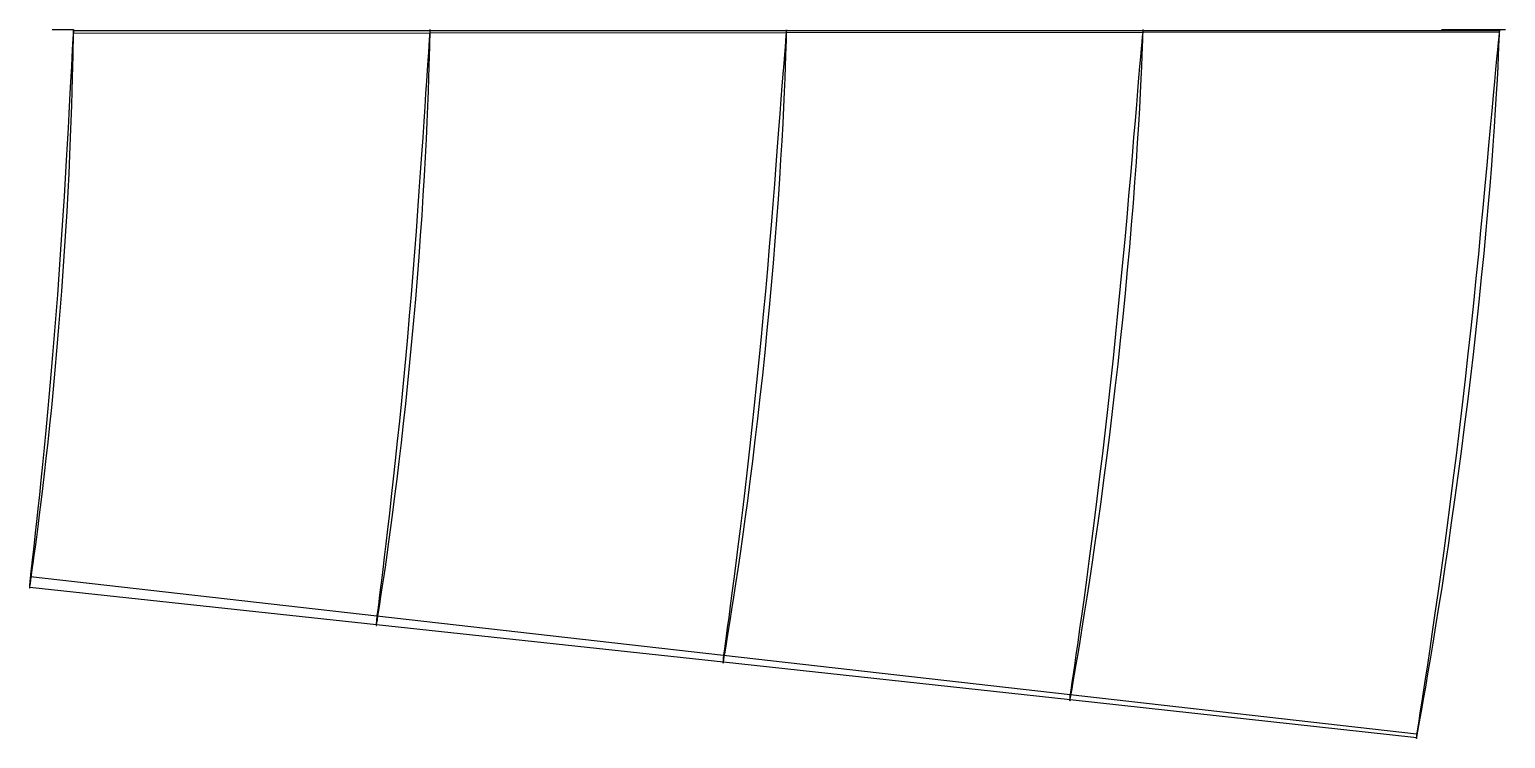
# Model space of a CAD drawing. Extents: x 318.9 to 388, y -33.1 to 0.
import ezdxf

# ---------------------------------------------------------------- set-up
doc = ezdxf.new("R2010")
doc.units = 0

msp = doc.modelspace()

# ---------------------------------------------------------------- linework, layer by layer
at = {"layer": '1', "color": 7}
for points in [[(321, 0, -67), (321, 0, 0), (320.983333, 0, 0.45), (320.966667, 0, 0.9), (320.95, 0, 1.35), (320.933333, 0, 1.8), (320.916667, 0, 2.25), (320.9, 0, 2.7), (320.883333, 0, 3.15), (320.866667, 0, 3.6), (320.85, 0, 4.05), (320.833333, 0, 4.5), (320.816667, 0, 4.95), (320.8, 0, 5.4), (320.783333, 0, 5.85), (320.766667, 0, 6.3), (320.75, 0, 6.75), (320.733333, 0, 7.2), (320.716667, 0, 7.65), (320.7, 0, 8.1), (320.683333, 0, 8.55), (320.666667, 0, 9), (320.65, 0, 9.45), (320.633333, 0, 9.9), (320.616667, 0, 10.35), (320.6, 0, 10.8), (320.583333, 0, 11.25), (320.566667, 0, 11.7), (320.55, 0, 12.15), (320.533333, 0, 12.6), (320.516667, 0, 13.05), (320.5, 0, 13.5), (320.483333, 0, 13.95), (320.466667, 0, 14.4), (320.45, 0, 14.85), (320.433333, 0, 15.3), (320.416667, 0, 15.75), (320.4, 0, 16.2), (320.383333, 0, 16.65), (320.366667, 0, 17.1), (320.35, 0, 17.55), (320.333333, 0, 18), (320.316667, 0, 18.45), (320.3, 0, 18.9), (320.283333, 0, 19.35), (320.266667, 0, 19.8), (320.25, 0, 20.25), (320.233333, 0, 20.7), (320.216667, 0, 21.15), (320.2, 0, 21.6), (320.183333, 0, 22.05), (320.166667, 0, 22.5), (320.15, 0, 22.95), (320.133333, 0, 23.4), (320.116667, 0, 23.85), (320.1, 0, 24.3), (320.083333, 0, 24.75), (320.066667, 0, 25.2), (320.05, 0, 25.65), (320.033333, 0, 26.1), (320.016667, 0, 26.55), (320, 0, 27), (320, 0, 92)], [(388, 0, -67), (388, 0, 0), (387.723042, 0, 2.492626), (387.681919, 0, 2.86273), (387.640796, 0, 3.232834), (387.599673, 0, 3.602939), (387.558551, 0, 3.973043), (387.517428, 0, 4.343147), (387.476305, 0, 4.713251), (387.435183, 0, 5.083355), (387.39406, 0, 5.453459), (387.352937, 0, 5.823563), (387.311815, 0, 6.193667), (387.270692, 0, 6.563772), (387.229569, 0, 6.933876), (387.188447, 0, 7.30398), (387.147324, 0, 7.674084), (387.106201, 0, 8.044188), (387.065079, 0, 8.414292), (387.023956, 0, 8.784396), (386.982833, 0, 9.154501), (386.941711, 0, 9.524605), (386.900588, 0, 9.894709), (386.859465, 0, 10.264813), (386.818343, 0, 10.634917), (386.77722, 0, 11.005021), (386.736097, 0, 11.375125), (386.694974, 0, 11.74523), (386.653852, 0, 12.115334), (386.612729, 0, 12.485438), (386.571606, 0, 12.855542), (386.530484, 0, 13.225646), (386.489361, 0, 13.59575), (386.448238, 0, 13.965854), (386.407116, 0, 14.335958), (386.365993, 0, 14.706063), (386.32487, 0, 15.076167), (386.283748, 0, 15.446271), (386.242625, 0, 15.816375), (386.201502, 0, 16.186479), (386.16038, 0, 16.556583), (386.119257, 0, 16.926687), (386.078134, 0, 17.296792), (386.037012, 0, 17.666896), (385.995889, 0, 18.037), (385.954766, 0, 18.407104), (385.913644, 0, 18.777208), (385.872521, 0, 19.147312), (385.831398, 0, 19.517416), (385.790276, 0, 19.88752), (385.749153, 0, 20.257625), (385.70803, 0, 20.627729), (385.666907, 0, 20.997833), (385.625785, 0, 21.367937), (385.584662, 0, 21.738041), (385.543539, 0, 22.108145), (385.502417, 0, 22.478249), (385.461294, 0, 22.848354), (385.420171, 0, 23.218458), (385.379049, 0, 23.588562), (385.337926, 0, 23.958666), (385.296803, 0, 24.32877), (385.255681, 0, 24.698874), (385, 0, 27), (385, 0, 92)], [(320.994191, -0.021999, 0.156826), (337.673399, -0.029101, 0.762093), (354.35302, -0.033844, 1.366932), (371.033128, -0.036142, 1.971433), (387.713809, -0.035877, 2.575704)], [(321.000166, -0.158419, -0.005546), (337.681103, -0.142001, 0.616128), (354.362053, -0.125339, 1.238443), (371.04299, -0.108277, 1.86139), (387.723886, -0.090641, 2.484931)], [(318.951092, -26.07804, 26.583914), (335.180739, -27.819232, 26.060322), (351.407751, -29.569862, 25.539758), (367.631886, -31.329829, 25.021398), (383.852885, -33.098861, 24.504607)], [(318.977488, -25.573927, 26.972004), (335.195095, -27.410632, 26.423544), (351.411517, -29.248258, 25.867119), (367.627174, -31.086532, 25.303019), (383.84249, -32.925388, 24.731596)]]:
    msp.add_polyline3d(points, dxfattribs=at)
at = {"layer": '1', "color": 4}
for points in [[(321.000166, -0.158419, -0.005546), (321.000495, -0.135587, -0.014127), (321.000739, -0.113462, -0.020493), (321.000897, -0.092325, -0.024564), (321.000965, -0.072445, -0.026289), (321.000945, -0.054075, -0.025645), (321.000836, -0.037447, -0.022641), (321.000641, -0.022772, -0.017316), (321.00036, -0.010237, -0.009737), (321, 0, 0), (320.999564, 0.00781, 0.01177), (320.999058, 0.013095, 0.025425), (320.998489, 0.015789, 0.040791), (320.997864, 0.015859, 0.057673), (320.99719, 0.013304, 0.075858), (320.996477, 0.008159, 0.095114), (320.995733, 0.000489, 0.115198), (320.994968, -0.009606, 0.135856), (320.994191, -0.021999, 0.156826)], [(337.681103, -0.142001, 0.616128), (337.681507, -0.121293, 0.60865), (337.681804, -0.101225, 0.603161), (337.681991, -0.082077, 0.599737), (337.682064, -0.064112, 0.598425), (337.682024, -0.04758, 0.599244), (337.68187, -0.032711, 0.602181), (337.681605, -0.019709, 0.607197), (337.681234, -0.008755, 0.614221), (337.68076, 0, 0.623157), (337.680192, 0.006435, 0.633879), (337.679537, 0.010463, 0.646241), (337.678805, 0.012027, 0.660071), (337.678004, 0.011107, 0.675177), (337.677148, 0.007716, 0.691351), (337.676246, 0.001903, 0.708368), (337.675312, -0.006251, 0.725994), (337.674359, -0.016634, 0.743985), (337.673399, -0.029101, 0.762093)], [(354.362053, -0.125339, 1.238443), (354.362512, -0.106868, 1.232021), (354.362845, -0.088958, 1.227357), (354.363049, -0.07188, 1.224521), (354.36312, -0.055892, 1.223555), (354.363057, -0.041237, 1.224476), (354.362862, -0.028135, 1.227268), (354.362537, -0.016786, 1.231889), (354.362087, -0.00736, 1.23827), (354.361521, 0, 1.246313), (354.360845, 0.005183, 1.255898), (354.360071, 0.008112, 1.266879), (354.359211, 0.008742, 1.27909), (354.358277, 0.007065, 1.292347), (354.357283, 0.003106, 1.30645), (354.356245, -0.003074, 1.321185), (354.355177, -0.011382, 1.33633), (354.354097, -0.02169, 1.351656), (354.35302, -0.033844, 1.366932)], [(371.04299, -0.108277, 1.86139), (371.04348, -0.092176, 1.855983), (371.043833, -0.076546, 1.852095), (371.044042, -0.061644, 1.849791), (371.044106, -0.047717, 1.849108), (371.044022, -0.034995, 1.850057), (371.043792, -0.023689, 1.852623), (371.043421, -0.013986, 1.856764), (371.042915, -0.006046, 1.862411), (371.042281, 0, 1.86947), (371.041531, 0.004052, 1.877824), (371.040678, 0.006044, 1.887337), (371.039734, 0.005942, 1.89785), (371.038716, 0.003749, 1.90919), (371.037641, -0.000498, 1.921169), (371.036526, -0.00673, 1.93359), (371.03539, -0.014842, 1.946247), (371.034251, -0.0247, 1.958931), (371.033128, -0.036142, 1.971433)], [(387.723886, -0.090641, 2.484931), (387.72438, -0.077066, 2.480511), (387.724732, -0.063861, 2.477361), (387.724937, -0.051266, 2.47554), (387.724989, -0.039508, 2.47508), (387.724889, -0.028801, 2.475989), (387.724638, -0.019339, 2.478251), (387.724242, -0.011292, 2.481824), (387.723706, -0.004807, 2.486645), (387.723042, 0, 2.492626), (387.72226, 0.003041, 2.499659), (387.721376, 0.004262, 2.507616), (387.720405, 0.003641, 2.516353), (387.719365, 0.001188, 2.525713), (387.718275, -0.00305, 2.535526), (387.717154, -0.008998, 2.545615), (387.716022, -0.016547, 2.555797), (387.714901, -0.025561, 2.565887), (387.713809, -0.035877, 2.575704)]]:
    msp.add_polyline3d(points, dxfattribs=at)
at = {"layer": '1', "color": 1}
for points in [[(318.951092, -26.07804, 26.583914), (318.961041, -26.009692, 26.466348), (318.977969, -25.893016, 26.266258), (319.001765, -25.728161, 25.98485), (319.032269, -25.515358, 25.623859), (319.069272, -25.255021, 25.185431), (319.112537, -24.947283, 24.672484), (319.161929, -24.589239, 24.090932), (319.217066, -24.182028, 23.444077), (319.277405, -23.729691, 22.733391), (319.342653, -23.229903, 21.966026), (319.412458, -22.680429, 21.149709), (319.48602, -22.089242, 20.284197), (319.563055, -21.450536, 19.381272), (319.642825, -20.769603, 18.443887), (319.72466, -20.049913, 17.476891), (319.808098, -19.287467, 16.492176), (319.892201, -18.49462, 15.487478), (319.976605, -17.662075, 14.480356), (320.060346, -16.806315, 13.46516), (320.14299, -15.91986, 12.458566), (320.223744, -15.017226, 11.456787), (320.302133, -14.094283, 10.473863), (320.377546, -13.163376, 9.507941), (320.449537, -12.224686, 8.56901), (320.517675, -11.284832, 7.660635), (320.581616, -10.350314, 6.78625), (320.640998, -9.417306, 5.959916), (320.695667, -8.501446, 5.175058), (320.745295, -7.595102, 4.449422), (320.789953, -6.715723, 3.773473), (320.829518, -5.862336, 3.157022), (320.864038, -5.040822, 2.60195), (320.893833, -4.26397, 2.101661), (320.919011, -3.533238, 1.661557), (320.939926, -2.856876, 1.278679), (320.957038, -2.244036, 0.94818), (320.970589, -1.69644, 0.673053), (320.980953, -1.219144, 0.451748), (320.988703, -0.821706, 0.276628), (320.994299, -0.510532, 0.14297), (320.998051, -0.288832, 0.049125), (321.000166, -0.158419, -0.005546)], [(335.180739, -27.819232, 26.060322), (335.193251, -27.740092, 25.948333), (335.214537, -27.605021, 25.757655), (335.244435, -27.414374, 25.489509), (335.282721, -27.16862, 25.14557), (335.329105, -26.868451, 24.727925), (335.383243, -26.514495, 24.239313), (335.4448, -26.105151, 23.685117), (335.513302, -25.641379, 23.069034), (335.588138, -25.127386, 22.392298), (335.668789, -24.562447, 21.661287), (335.754693, -23.944942, 20.883846), (335.845053, -23.282262, 20.059835), (335.939254, -22.571469, 19.199458), (336.036513, -21.816528, 18.306827), (336.136033, -21.022365, 17.385496), (336.237085, -20.18605, 16.447273), (336.338813, -19.31925, 15.489706), (336.440473, -18.415053, 14.529512), (336.541274, -17.488465, 13.561233), (336.640455, -16.534074, 12.600774), (336.737357, -15.565403, 11.644311), (336.831258, -14.579659, 10.705463), (336.92165, -13.588833, 9.781934), (337.007929, -12.593318, 8.884025), (337.089682, -11.601061, 8.013618), (337.166524, -10.61717, 7.175559), (337.237942, -9.640829, 6.381382), (337.303917, -8.684962, 5.626463), (337.363878, -7.744156, 4.927277), (337.418101, -6.834078, 4.275024), (337.466302, -5.953793, 3.680098), (337.508574, -5.10996, 3.143308), (337.545326, -4.313506, 2.659483), (337.57661, -3.566572, 2.233533), (337.602838, -2.876929, 1.862702), (337.624542, -2.253077, 1.542465), (337.641929, -1.697059, 1.275661), (337.655392, -1.213724, 1.060854), (337.665613, -0.81192, 0.890673), (337.673109, -0.497555, 0.76067), (337.678203, -0.27366, 0.669343), (337.681103, -0.142001, 0.616128)], [(351.407751, -29.569862, 25.539758), (351.422776, -29.480248, 25.433758), (351.448328, -29.327384, 25.253279), (351.484197, -29.111791, 24.999477), (351.530097, -28.834145, 24.67397), (351.585659, -28.495389, 24.278765), (351.650439, -28.096628, 23.816351), (351.723925, -27.637423, 23.291495), (351.805524, -27.118756, 22.708148), (351.894567, -26.544874, 22.067445), (351.990341, -25.916433, 21.374897), (352.092065, -25.232621, 20.638225), (352.198929, -24.500215, 19.857585), (352.310059, -23.718786, 19.041414), (352.424559, -22.891332, 18.194998), (352.541561, -22.023909, 17.320665), (352.660063, -21.114899, 16.429751), (352.779283, -20.174945, 15.520186), (352.898128, -19.199688, 14.607284), (353.015954, -18.202591, 13.686195), (353.131699, -17.180417, 12.771631), (353.24482, -16.145489, 11.86022), (353.354358, -15.096543, 10.964788), (353.459908, -14.045099, 10.082851), (353.560681, -12.99188, 9.224956), (353.656337, -11.945888, 8.391415), (353.746382, -10.911203, 7.588431), (353.830239, -9.889704, 6.82487), (353.907942, -8.892013, 6.098163), (353.9787, -7.914691, 5.423496), (354.042957, -6.971676, 4.793117), (354.100245, -6.062334, 4.217755), (354.150733, -5.193975, 3.697183), (354.194852, -4.375708, 3.228), (354.232623, -3.610435, 2.814431), (354.264504, -2.905443, 2.454033), (354.291101, -2.268698, 2.142576), (354.312585, -1.702551, 1.882725), (354.329366, -1.211626, 1.673234), (354.342239, -0.80414, 1.507001), (354.351776, -0.485544, 1.379884), (354.35831, -0.258708, 1.290532), (354.362053, -0.125339, 1.238443)], [(367.631886, -31.329829, 25.021398), (367.649344, -31.230111, 24.921768), (367.679022, -31.060095, 24.752171), (367.720668, -30.820432, 24.513676), (367.773935, -30.512033, 24.207777), (367.838376, -30.136098, 23.836355), (367.913456, -29.694057, 23.401745), (367.998521, -29.186521, 22.90797), (368.09284, -28.614718, 22.359034), (368.195682, -27.982804, 21.756139), (368.306183, -27.292565, 21.10395), (368.423343, -26.54421, 20.40969), (368.546317, -25.743885, 19.674027), (368.674049, -24.893213, 18.903654), (368.805468, -23.994741, 18.104726), (368.939674, -23.0552, 17.278686), (369.075413, -22.074387, 16.436093), (369.211937, -21.061977, 15.575462), (369.347887, -20.016346, 14.710018), (369.482683, -18.948933, 13.836536), (369.615027, -17.858932, 12.967839), (369.744442, -16.757385, 12.101449), (369.86977, -15.644724, 11.248957), (369.990676, -14.531636, 10.408332), (370.106198, -13.419777, 9.589623), (370.21609, -12.318564, 8.792238), (370.319704, -11.231648, 8.023274), (370.416497, -10.163222, 7.288931), (370.506425, -9.121648, 6.589232), (370.58856, -8.105748, 5.937362), (370.663445, -7.127697, 5.327064), (370.730381, -6.187105, 4.769545), (370.789669, -5.291937, 4.26341), (370.841683, -4.449708, 3.807153), (370.886437, -3.664018, 3.404277), (370.924429, -2.941768, 3.052639), (370.956316, -2.290308, 2.748541), (370.982248, -1.712362, 2.494344), (371.002652, -1.212399, 2.288953), (371.018431, -0.797998, 2.12565), (371.030208, -0.474199, 2.000621), (371.038324, -0.243729, 1.912675), (371.04299, -0.108277, 1.86139)], [(383.852885, -33.098861, 24.504607), (383.872666, -32.989444, 24.411687), (383.906286, -32.80295, 24.253517), (383.953453, -32.540162, 24.031078), (384.013762, -32.20218, 23.745752), (384.086695, -31.790437, 23.399288), (384.17163, -31.30668, 22.993817), (384.267805, -30.752368, 22.532637), (384.374357, -30.12919, 22.019516), (384.490477, -29.441103, 21.455927), (384.615178, -28.690772, 20.845774), (384.747286, -27.879604, 20.195363), (384.885869, -27.013138, 19.506054), (385.02976, -26.094535, 18.783033), (385.177691, -25.126511, 18.032703), (385.328728, -24.11596, 17.256198), (385.481429, -23.064352, 16.462689), (385.635, -21.980177, 15.651914), (385.78793, -20.864491, 14.834491), (385.939595, -19.726888, 14.009172), (386.088563, -18.568986, 13.186403), (386.234331, -17.400403, 12.365204), (386.375617, -16.223438, 11.555388), (386.512093, -15.047807, 10.755858), (386.642659, -13.87631, 9.975741), (386.767146, -12.718327, 9.214183), (386.884762, -11.577775, 8.478364), (386.995048, -10.46041, 7.772457), (387.097811, -9.373124, 7.098531), (387.192025, -8.316557, 6.46802), (387.278237, -7.301206, 5.876508), (387.355533, -6.327309, 5.335136), (387.424352, -5.403149, 4.841751), (387.484929, -4.534872, 4.396818), (387.537301, -3.726769, 4.003017), (387.581988, -2.985347, 3.658632), (387.619688, -2.317461, 3.360457), (387.650538, -1.726165, 3.110571), (387.674974, -1.215773, 2.908074), (387.694004, -0.793295, 2.74666), (387.70829, -0.463377, 2.622901), (387.71818, -0.228621, 2.535777), (387.723886, -0.090641, 2.484931)]]:
    msp.add_polyline3d(points, dxfattribs=at)
at = {"layer": '1', "color": 3}
for points in [[(320.994191, -0.021999, 0.156826), (320.989775, -0.098236, 0.275657), (320.982227, -0.228238, 0.477674), (320.971542, -0.411575, 0.761234), (320.957743, -0.648299, 1.12326), (320.940948, -0.940763, 1.557179), (320.921353, -1.293623, 2.053069), (320.898922, -1.70623, 2.606632), (320.873464, -2.173831, 3.217658), (320.845037, -2.698385, 3.877638), (320.81362, -3.280292, 4.579465), (320.778958, -3.912572, 5.323909), (320.741131, -4.599047, 6.099242), (320.699989, -5.336187, 6.901713), (320.65525, -6.113225, 7.735002), (320.607063, -6.937526, 8.582933), (320.555105, -7.791158, 9.456117), (320.499525, -8.679325, 10.340358), (320.440242, -9.587713, 11.241618), (320.377401, -10.512366, 12.15479), (320.311193, -11.449551, 13.074468), (320.24187, -12.389276, 14.001287), (320.169734, -13.333967, 14.923688), (320.095203, -14.269882, 15.845709), (320.018622, -15.202306, 16.753313), (319.940609, -16.114941, 17.652743), (319.8615, -17.015929, 18.527792), (319.782096, -17.88812, 19.385414), (319.702811, -18.736551, 20.212768), (319.624443, -19.550447, 21.011272), (319.547631, -20.327056, 21.775484), (319.472937, -21.066007, 22.498332), (319.401288, -21.756378, 23.181926), (319.333114, -22.401572, 23.816773), (319.269183, -22.995298, 24.401867), (319.210253, -23.531682, 24.936205), (319.156767, -24.011689, 25.413767), (319.109225, -24.43383, 25.831084), (319.068258, -24.793, 26.188082), (319.034297, -25.087525, 26.482532), (319.00768, -25.31638, 26.712323), (318.988681, -25.478704, 26.875858), (318.977488, -25.573927, 26.972004)], [(337.673399, -0.029101, 0.762093), (337.667356, -0.113752, 0.875821), (337.657033, -0.258107, 1.069189), (337.642437, -0.461647, 1.340615), (337.623617, -0.724223, 1.687178), (337.600761, -1.047665, 2.102598), (337.574189, -1.435881, 2.57724), (337.543901, -1.887967, 3.106957), (337.509689, -2.399426, 3.69143), (337.471704, -2.971488, 4.322532), (337.429998, -3.603977, 4.993438), (337.384295, -4.290475, 5.704521), (337.334775, -5.032799, 6.445605), (337.281367, -5.828018, 7.212013), (337.223676, -6.665198, 8.008181), (337.162076, -7.549678, 8.818876), (337.096088, -8.465457, 9.653679), (337.026029, -9.414698, 10.500612), (336.951774, -10.385724, 11.363424), (336.873507, -11.372758, 12.238753), (336.791546, -12.372919, 13.11989), (336.706108, -13.375898, 14.008183), (336.617717, -14.383181, 14.892069), (336.526712, -15.381729, 15.775625), (336.433712, -16.375142, 16.645266), (336.339217, -17.348457, 17.506964), (336.243903, -18.307552, 18.345225), (336.148429, -19.236847, 19.16669), (336.053496, -20.139835, 19.958862), (335.959879, -21.005931, 20.723603), (335.868336, -21.832944, 21.454698), (335.779619, -22.61828, 22.146744), (335.694591, -23.352983, 22.800764), (335.613921, -24.038996, 23.407835), (335.538415, -24.669787, 23.967511), (335.468842, -25.240268, 24.478423), (335.405797, -25.750804, 24.934686), (335.349889, -26.199021, 25.333564), (335.301738, -26.58049, 25.674741), (335.261829, -26.893478, 25.956065), (335.230557, -27.136773, 26.175572), (335.208237, -27.309395, 26.331766), (335.195095, -27.410632, 26.423544)], [(354.35302, -0.033844, 1.366932), (354.345356, -0.126928, 1.475386), (354.332271, -0.285635, 1.659775), (354.313782, -0.509377, 1.918593), (354.289962, -0.797806, 2.249081), (354.261068, -1.152246, 2.645276), (354.227547, -1.575911, 3.097827), (354.189434, -2.067592, 3.602807), (354.146508, -2.623006, 4.159762), (354.099014, -3.242731, 4.760909), (354.047075, -3.925973, 5.399807), (353.990414, -4.666912, 6.07623), (353.929257, -5.465359, 6.781882), (353.863649, -6.318816, 7.511183), (353.793067, -7.216401, 8.269066), (353.71808, -8.161434, 9.041538), (353.638079, -9.139567, 9.837114), (353.553481, -10.150294, 10.646127), (353.464204, -11.184223, 11.469946), (353.370411, -12.234097, 12.306893), (353.272605, -13.29759, 13.149043), (353.170946, -14.364174, 13.998386), (353.066184, -15.434269, 14.843592), (352.958588, -16.495725, 15.688397), (352.849043, -17.550257, 16.520144), (352.737947, -18.584349, 17.344114), (352.626294, -19.601572, 18.145938), (352.51463, -20.588099, 18.931387), (352.403927, -21.545575, 19.688883), (352.294933, -22.463886, 20.420358), (352.188568, -23.341114, 21.118911), (352.085706, -24.172834, 21.780846), (351.987205, -24.951755, 22.40593), (351.893957, -25.67836, 22.986042), (351.806785, -26.346128, 23.521072), (351.726497, -26.95057, 24.009235), (351.653844, -27.491377, 24.444948), (351.589511, -27.965531, 24.8261), (351.534127, -28.369165, 25.152086), (351.488233, -28.700507, 25.420781), (351.45228, -28.958162, 25.630376), (351.426623, -29.141009, 25.779499), (351.411517, -29.248258, 25.867119)], [(371.033128, -0.036142, 1.971433), (371.023871, -0.137666, 2.074318), (371.008065, -0.310777, 2.249269), (370.985741, -0.554781, 2.494839), (370.956993, -0.869138, 2.808432), (370.922145, -1.254689, 3.184422), (370.881766, -1.713926, 3.613859), (370.835927, -2.245374, 4.092988), (370.784415, -2.844994, 4.621088), (370.727545, -3.512599, 5.190955), (370.66551, -4.246832, 5.796508), (370.598064, -5.04237, 6.436883), (370.525407, -5.897201, 7.105778), (370.447761, -6.80922, 7.796577), (370.36443, -7.767496, 8.514842), (370.276129, -8.77326, 9.248259), (370.182195, -9.814059, 10.003554), (370.083035, -10.886724, 10.7739), (369.978703, -11.983735, 11.55828), (369.869312, -13.09692, 12.356225), (369.755565, -14.223845, 13.159256), (369.637588, -15.354346, 13.969246), (369.51633, -16.487404, 14.775731), (369.392028, -17.611916, 15.581661), (369.265785, -18.727632, 16.375743), (369.137963, -19.822745, 17.161865), (369.009796, -20.898054, 17.927801), (368.881785, -21.941688, 18.677764), (368.755144, -22.95353, 19.401307), (368.6306, -23.924065, 20.100136), (368.509269, -24.851234, 20.767011), (368.392084, -25.729346, 21.399649), (368.279965, -26.552351, 21.996608), (368.173992, -27.319317, 22.550789), (368.075006, -28.023982, 23.06208), (367.983882, -28.662264, 23.528313), (367.901515, -29.233086, 23.944397), (367.828647, -29.733058, 24.308667), (367.765938, -30.158805, 24.620123), (367.713988, -30.508397, 24.876782), (367.6733, -30.780294, 25.076959), (367.644267, -30.973291, 25.219352), (367.627174, -31.086532, 25.303019)], [(387.713809, -0.035877, 2.575704), (387.703003, -0.145925, 2.672729), (387.684559, -0.333503, 2.837674), (387.658517, -0.597857, 3.069197), (387.624989, -0.938247, 3.364879), (387.584355, -1.355037, 3.71949), (387.537306, -1.850033, 4.124502), (387.483947, -2.421472, 4.576384), (387.424077, -3.065485, 5.074163), (387.358082, -3.781204, 5.611172), (387.286208, -4.566668, 6.181822), (387.208276, -5.417003, 6.784505), (387.124387, -6.328558, 7.414991), (387.034951, -7.299246, 8.066031), (386.93912, -8.318428, 8.743274), (386.837674, -9.385291, 9.436428), (386.729936, -10.488794, 10.150678), (386.616246, -11.62386, 10.881488), (386.496842, -12.784054, 11.626092), (386.371807, -13.960961, 12.384413), (386.242035, -15.151554, 13.148057), (386.107655, -16.34623, 13.918352), (385.969756, -17.542375, 14.686183), (385.828622, -18.730099, 15.453158), (385.685488, -19.90704, 16.209955), (385.540776, -21.063103, 16.95858), (385.395859, -22.196499, 17.689298), (385.251298, -23.297285, 18.404249), (385.108472, -24.363384, 19.094752), (384.968139, -25.386175, 19.761676), (384.831608, -26.362981, 20.398028), (384.699845, -27.287502, 21.002324), (384.573884, -28.154466, 21.57215), (384.454946, -28.961591, 22.101624), (384.343918, -29.703099, 22.59022), (384.241764, -30.375118, 23.035477), (384.149496, -30.975737, 23.433024), (384.06791, -31.501456, 23.78135), (383.997723, -31.949233, 24.079093), (383.939597, -32.317005, 24.324378), (383.89408, -32.603097, 24.515642), (383.861608, -32.806199, 24.651672), (383.84249, -32.925388, 24.731596)]]:
    msp.add_polyline3d(points, dxfattribs=at)
at = {"layer": '1', "color": 2}
for points in [[(318.977488, -25.573927, 26.972004), (318.973137, -25.612711, 27.00535), (318.96864, -25.656333, 27.032041), (318.964109, -25.703678, 27.051394), (318.959659, -25.753537, 27.062917), (318.955403, -25.804635, 27.066314), (318.951449, -25.855664, 27.061498), (318.9479, -25.905316, 27.048589), (318.944847, -25.952314, 27.027915), (318.942372, -25.995451, 27), (318.940539, -26.033614, 26.965556), (318.939399, -26.065816, 26.925461), (318.938983, -26.091224, 26.880739), (318.939305, -26.109179, 26.832536), (318.940358, -26.119211, 26.782085), (318.942117, -26.121059, 26.730683), (318.944537, -26.11467, 26.679651), (318.947555, -26.100206, 26.630304), (318.951092, -26.07804, 26.583914)], [(335.195095, -27.410632, 26.423544), (335.190782, -27.445796, 26.450565), (335.186466, -27.484883, 26.471514), (335.182258, -27.52687, 26.485842), (335.17827, -27.570656, 26.493174), (335.174604, -27.615093, 26.493319), (335.171357, -27.659015, 26.48627), (335.168615, -27.701267, 26.472214), (335.16645, -27.740739, 26.451516), (335.164922, -27.776389, 26.424719), (335.164072, -27.807277, 26.392522), (335.163925, -27.832587, 26.355771), (335.164486, -27.851646, 26.315429), (335.165743, -27.863949, 26.272554), (335.167663, -27.869168, 26.228274), (335.170197, -27.867161, 26.183752), (335.173277, -27.857978, 26.140163), (335.176823, -27.841861, 26.098654), (335.180739, -27.819232, 26.060322)], [(351.411517, -29.248258, 25.867119), (351.407434, -29.279209, 25.888414), (351.40347, -29.313254, 25.90433), (351.399732, -29.349476, 25.91444), (351.396319, -29.386905, 25.918472), (351.393322, -29.424532, 25.916319), (351.390823, -29.461347, 25.908039), (351.388889, -29.496357, 25.893853), (351.387573, -29.528619, 25.874143), (351.386912, -29.557263, 25.849437), (351.386925, -29.581514, 25.8204), (351.387612, -29.600716, 25.787813), (351.388957, -29.614349, 25.752551), (351.390924, -29.622042, 25.715565), (351.393461, -29.623585, 25.677849), (351.3965, -29.618933, 25.640421), (351.399959, -29.60821, 25.60429), (351.403743, -29.591705, 25.570431), (351.407751, -29.569862, 25.539758)], [(367.627174, -31.086532, 25.303019), (367.623504, -31.112711, 25.319172), (367.620046, -31.141237, 25.330747), (367.616895, -31.171323, 25.337427), (367.614136, -31.202142, 25.339027), (367.611846, -31.232844, 25.335504), (367.610088, -31.262583, 25.326955), (367.608911, -31.290538, 25.313615), (367.608348, -31.31594, 25.295852), (367.608415, -31.338085, 25.274156), (367.609112, -31.356361, 25.249123), (367.610419, -31.370262, 25.221444), (367.612301, -31.379404, 25.191882), (367.614708, -31.383531, 25.161252), (367.617573, -31.382528, 25.130399), (367.620816, -31.376421, 25.100175), (367.624349, -31.365378, 25.071414), (367.628074, -31.349703, 25.044911), (367.631886, -31.329829, 25.021398)], [(383.84249, -32.925388, 24.731596), (383.83941, -32.946252, 24.743161), (383.836593, -32.968796, 24.751057), (383.83412, -32.992383, 24.755062), (383.832059, -33.016349, 24.755063), (383.830469, -33.040016, 24.75106), (383.829395, -33.062718, 24.743166), (383.828867, -33.083813, 24.731603), (383.8289, -33.102705, 24.716699), (383.829494, -33.11886, 24.698874), (383.830633, -33.131821, 24.678631), (383.832285, -33.141222, 24.656541), (383.834404, -33.146795, 24.633229), (383.83693, -33.148382, 24.609352), (383.839791, -33.145938, 24.585585), (383.842908, -33.13953, 24.562599), (383.846192, -33.12934, 24.541044), (383.849549, -33.115654, 24.52153), (383.852885, -33.098861, 24.504607)]]:
    msp.add_polyline3d(points, dxfattribs=at)

doc.saveas('drawing.dxf')
